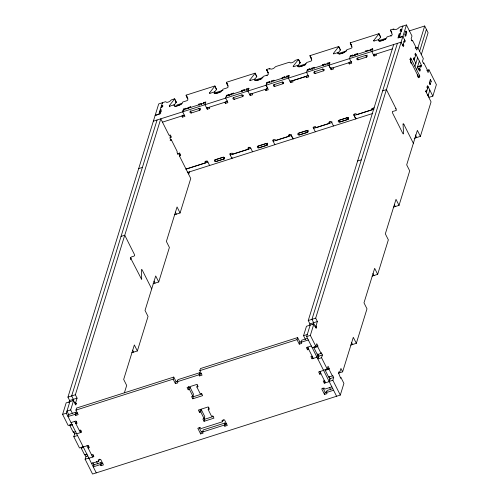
<?xml version="1.0" encoding="UTF-8"?>
<svg xmlns="http://www.w3.org/2000/svg" width="499" height="499" viewBox="0 0 499 499"><rect width="100%" height="100%" fill="white"/><g stroke="black" fill="none" stroke-linecap="round" stroke-linejoin="round"><path stroke-width="0.75" d="M130.526 258.919L130.988 258.769L130.488 259.224L131.106 259.025L141.691 279.515L141.423 269.485L142.065 269.728L151.702 288.89M71.875 424.262L68.157 425.447L62.6 414.376L66.155 402.88L73.59 400.51L75.848 405.013L76.278 403.635L75.711 402.506L77.064 398.14L75.368 394.759L160.79 118.806L169.086 135.329L170.327 134.93L171.456 137.181L170.009 137.643M68.956 402.693L69.635 400.504L67.939 397.129L158.701 103.929L162.412 102.744M96.276 472.865L66.317 413.191L69.872 401.695M157.073 119.991L71.65 395.944L73.347 399.325L72.898 400.778M174.07 105.17L176.241 102.389A1.378 0.561 -26.7 0 0 176.353 102.176L174.662 98.802L172.049 99.632A1.378 0.561 -26.7 0 0 170.739 100.467A2.757 1.117 -26.7 0 1 168.119 102.127A2.757 1.117 -26.7 0 1 166.067 101.952A1.378 0.561 -26.7 0 0 165.038 101.865L162.424 102.7L158.857 114.24L155.139 115.425L160.104 113.803L160.535 112.425L159.293 112.818L159.861 113.94M161.208 111.72L160.928 111.158L161.352 109.78L160.117 110.173L160.541 111.015M161.994 107.042L161.433 105.919L162.668 105.526L162.244 106.905L161.002 107.297M72.299 413.178L70.671 409.935L73.59 400.51M75.798 431.598L73.322 432.384L69.929 425.628L70.141 424.942L71.999 424.35M75.156 414.295L68.007 416.571L68.65 414.501L75.792 412.224L75.156 414.295L75.717 415.418L78.193 414.632L75.935 410.122L76.578 408.057L173.777 377.069L176.035 381.573L175.392 383.644L177.875 382.852L177.307 381.729L177.95 379.658L199.662 372.734L200.23 373.863L199.588 375.928L202.064 375.142L199.806 370.638L200.448 368.568L297.647 337.58L299.905 342.083L299.269 344.154L301.745 343.362L301.178 342.239L301.82 340.168L307.534 338.347M75.717 415.418L76.359 413.347L75.792 412.224M76.515 421.574L75.873 423.639L77.108 423.246L75.979 420.994L71.026 422.572M73.322 432.384L73.534 431.697L74.663 433.949L73.808 436.706L79.466 447.965L83.177 446.78M81.038 430.581L80.395 432.652L74.744 421.387M170.109 140.225L171.35 139.832L171.132 140.518L170.003 138.267L170.433 136.888L169.866 135.765M181.898 116.005L182.466 117.128L184.942 116.342L182.69 111.782L183.545 109.025L186.021 108.233L186.302 108.801M182.678 111.838L183.32 109.768L205.619 102.657M182.466 117.128L183.102 115.063M185.809 108.925L186.021 108.233M87.1 454.115L84.624 454.901L81.231 448.146L81.449 447.46L83.308 446.867M187.874 108.271L188.086 107.578L190.562 106.786L190.843 107.354M190.35 107.478L190.562 106.786M190.687 110.822L190.556 111.233A1.035 0.879 17.2 0 0 190.044 112.431A1.035 0.879 17.2 0 0 191.398 112.98L199.662 110.291A1.035 0.879 17.2 0 0 200.155 109.206A1.035 0.879 17.2 0 0 198.808 108.657M84.624 454.901L84.842 454.215L85.971 456.466L85.117 459.223L92.558 474.05L340.299 395.071L343.911 383.407L340.898 377.406L340.63 378.261L338.584 373.065L339.014 371.686L339.576 372.815L340.929 368.443L342.626 371.824L338.341 373.208M88.76 445.969L88.117 448.033L89.358 447.64L88.229 445.389L83.271 446.967M179.097 154.154L179.528 152.775M174.5 214.751L180.077 212.973L190.755 178.48L179.453 155.969L180.089 153.898M198.608 104.846L198.82 104.154L201.297 103.368L201.365 104.615M200.305 108.221L199.656 110.341L198.814 108.601L190.549 111.289L191.404 112.924M93.282 454.976L92.639 457.047L86.988 445.782M209.15 107.316L209.717 108.445L207.241 109.231L204.983 104.678L205.838 101.921L203.361 102.707L203.43 103.96M206.898 107.366L206.68 108.052L227.326 101.472L227.538 100.786M207.241 109.231L207.665 107.853M91.567 463.484L98.708 461.207L99.345 459.136M189.483 171.756L188.815 173.914L187.824 171.943M100.405 464.581L101.041 462.517L93.899 464.794L93.263 466.858L100.405 464.581L100.966 465.71L103.443 464.918L100.617 459.292L98.141 460.078L98.708 461.207M100.966 465.71L101.609 463.64L101.041 462.517M124.413 392.782L126.684 385.446L123.671 379.44L134.35 344.946L137.362 350.953L131.792 352.724M137.362 350.953L148.041 316.453L145.028 310.453L155.707 275.959L158.719 281.96L153.143 283.738M158.719 281.96L169.398 247.467L166.379 241.46L177.058 206.966L180.077 212.973M186.046 169.105L205.451 162.917L206.093 160.846M225.623 98.147L226.484 95.334L228.96 94.548L229.247 95.109M225.629 98.097L227.881 102.651L225.405 103.443L226.047 101.372M228.96 94.548L229.029 95.802M233.788 93.662L233.507 93.101L231.025 93.887L231.093 95.141M233.289 93.787L233.507 93.101M241.547 91.155L241.759 90.469L244.242 89.677L244.522 90.238M244.023 90.369L244.242 89.677M243.032 95.222L242.595 96.656A1.035 0.879 17.2 0 0 243.1 95.515A1.035 0.879 17.2 0 0 241.747 94.966M224.057 158.944A1.035 0.879 17.2 0 0 224.562 157.809A1.035 0.879 17.2 0 0 223.209 157.26L214.95 159.892A1.035 0.879 17.2 0 0 214.445 161.034A1.035 0.879 17.2 0 0 215.799 161.576L224.057 158.944L224.544 157.341M249.063 88.791L248.783 88.229L246.306 89.015L246.375 90.269M247.916 91.043L248.783 88.229M230.663 153.586L230.232 154.971L250.878 148.384M252.095 93.625L252.656 94.754L250.18 95.546L250.822 93.475M232.147 157.659L231.929 158.345L252.575 151.765M175.392 383.644L173.134 379.14L173.777 377.069M265.3 89.408L265.867 90.531L268.343 89.745L266.086 85.242L266.953 82.435L269.429 81.649L269.709 82.21M265.867 90.531L266.51 88.466M205.451 162.917L204.889 161.795L207.366 161.002L209.624 165.506L231.923 158.395L229.659 153.892L232.141 153.106L232.702 154.228L248.396 149.226L249.032 147.161M269.211 82.335L269.429 81.649M274.25 80.763L273.97 80.202L271.493 80.988L271.562 82.241M273.758 80.888L273.97 80.202M282.016 78.256L282.228 77.57L284.704 76.777L284.985 77.339M284.704 76.777L284.773 78.031M188.847 387.723L190.082 387.324L189.445 389.395L188.204 389.788L188.847 387.723L188.279 386.594M283.494 82.323L283.058 83.745A1.035 0.879 17.2 0 0 283.563 82.609A1.035 0.879 17.2 0 0 282.209 82.061M306.561 72.299L308.812 76.852L306.336 77.644L305.768 76.515L292.551 80.719L293.119 81.848L290.643 82.634L288.391 78.087L289.245 75.33L286.769 76.116L286.838 77.37M266.996 145.259A1.035 0.879 17.2 0 0 267.501 144.117A1.035 0.879 17.2 0 0 266.148 143.569L257.889 146.201A1.035 0.879 17.2 0 0 257.384 147.342A1.035 0.879 17.2 0 0 258.738 147.891L266.996 145.259L267.645 143.138M199.588 375.928L199.026 374.805L199.662 372.734M290.299 80.776L290.087 81.468L308.257 75.673M197.517 384.96L196.874 387.024L200.267 393.78L201.509 393.387L202.638 395.638L192.726 398.801L191.597 396.549L192.832 396.15L193.475 394.079L190.082 387.324M192.726 398.801L193.369 396.73L192.801 395.601M290.643 82.634L291.279 80.564M273.602 139.901L273.178 141.279L291.347 135.485L291.559 134.799M201.39 409.847L200.748 411.912L199.513 412.311L200.149 410.24L201.39 409.847L204.783 416.603L204.141 418.667L202.9 419.066L204.035 421.318L213.94 418.156L212.811 415.904L211.57 416.303L208.183 409.548L208.819 407.477M306.548 72.349L307.415 69.536L309.891 68.75L310.172 69.311M306.336 77.644L306.979 75.574M248.396 149.226L247.828 148.103L250.305 147.311L252.569 151.815L274.862 144.71L272.604 140.207L275.08 139.414L275.648 140.543L288.865 136.339L289.501 134.268M309.679 69.436L309.891 68.75M314.719 67.864L314.432 67.296L311.956 68.089L312.025 69.342M204.035 421.318L204.671 419.247L204.11 418.118M200.642 433.937L197.816 428.304L200.299 427.512L200.86 428.641L222.579 421.717L222.011 420.588L224.488 419.802L227.319 425.429L224.837 426.221L225.479 424.15L224.912 423.027L203.199 429.951L202.557 432.015L203.124 433.144L200.642 433.937L201.284 431.866L199.089 427.487M314.22 67.989L314.432 67.296M274.874 144.654L293.044 138.865L293.256 138.173M322.479 65.357L322.691 64.664L325.167 63.878L325.236 65.132M323.963 69.423L323.527 70.858A1.035 0.879 17.2 0 0 324.032 69.717A1.035 0.879 17.2 0 0 322.678 69.168M327.02 63.909L327.232 63.217L329.708 62.431L329.995 62.993M307.471 132.304L306.623 130.619L298.365 133.252L299.213 134.936L307.465 132.366A1.035 0.879 17.2 0 0 307.97 131.225A1.035 0.879 17.2 0 0 306.617 130.676L298.358 133.308A1.035 0.879 17.2 0 0 297.853 134.449A1.035 0.879 17.2 0 0 299.207 134.998L307.471 132.304L308.114 130.239M307.465 132.366L307.895 130.988M329.708 62.431L328.847 65.238L331.111 69.741L333.588 68.956L333.02 67.827M351.415 61.296L351.196 61.988L330.55 68.569L330.768 67.876M331.111 69.741L331.748 67.677M222.579 421.717L223.221 419.647M314.071 127.002L313.64 128.38L331.81 122.586L332.022 121.899M224.837 426.221L224.276 425.098L224.912 423.027M288.865 136.339L288.297 135.21L290.774 134.424L293.038 138.928L315.331 131.817L313.073 127.314L315.549 126.521L316.117 127.65L329.321 123.428L329.964 121.357M349.493 58.657L350.354 55.851L352.837 55.058L353.117 55.62M349.5 58.608L351.758 63.161L349.275 63.953L349.918 61.882M352.837 55.058L352.905 56.312M357.658 54.173L357.378 53.611L354.901 54.397L354.97 55.651M333.719 125.274L333.507 125.966L315.337 131.755M357.159 54.297L357.378 53.611M358.432 59.057L358.22 59.749L357.371 58.059L365.63 55.426L366.478 57.117L358.207 59.799A1.035 0.879 17.2 0 1 356.854 59.25A1.035 0.879 17.2 0 1 357.359 58.109M365.418 51.665L365.636 50.979L368.112 50.187L367.9 50.879M367.114 55.046L366.466 57.167A1.035 0.879 17.2 0 0 366.971 56.025A1.035 0.879 17.2 0 0 365.617 55.476M347.928 119.461A1.035 0.879 17.2 0 0 348.433 118.319A1.035 0.879 17.2 0 0 347.079 117.77L338.827 120.353A1.035 0.879 17.2 0 0 338.316 121.544A1.035 0.879 17.2 0 0 339.669 122.093L347.928 119.461L348.576 117.34M372.934 49.301L372.653 48.74L370.177 49.532L370.246 50.779M371.792 51.553L372.653 48.74M372.759 113.454L355.799 118.856L354.109 115.481L354.533 114.103M375.965 54.142L376.527 55.264L374.05 56.056L374.693 53.986M355.799 118.856L356.018 118.169M299.269 344.154L297.005 339.651L297.647 337.58M329.321 123.428L328.76 122.305L331.236 121.513L333.494 126.016L355.793 118.912L353.535 114.408L356.012 113.616L356.573 114.739L372.266 109.743L372.691 108.358M305.5 339.588L303.548 335.696L306.467 326.271L313.902 323.901L316.16 328.404L316.591 327.026L316.023 325.897L317.376 321.531L315.68 318.15L406.442 24.95L400.123 26.927A1.378 0.561 -26.7 0 0 398.813 27.757A2.757 1.117 -26.7 0 1 396.194 29.422A2.757 1.117 -26.7 0 1 394.141 29.248A1.378 0.561 -26.7 0 0 393.118 29.16L390.505 29.99A1.372 0.555 -26.7 0 0 390.499 30.171L392.264 34.612A1.378 0.561 -26.7 0 1 390.817 35.697L387.099 36.882A4.822 1.959 -26.7 0 1 382.016 40.675A4.822 1.959 -26.7 0 1 378.429 39.646L374.712 40.831A1.378 0.561 -26.7 0 1 373.689 40.538L378.891 33.87A1.372 0.555 -26.7 0 0 379.009 33.658L380.7 37.032A1.372 0.555 -26.7 0 1 380.587 37.25L378.417 40.026M309.492 325.354L309.941 323.901L308.245 320.52L393.667 44.567M399.886 36.77L399.605 36.209L398.364 36.602L397.94 37.986L402.893 36.402L405.144 40.949L404.714 42.334L404.153 41.205M399.044 35.903L398.757 35.342L399.188 33.957L400.423 33.564M402.026 29.871L401.739 29.31L400.504 29.703L400.073 31.088L401.315 30.689M336.588 396.256L306.623 336.582L310.185 325.086M397.385 43.382L311.962 319.335L313.659 322.716L312.985 324.899M312.181 347.653L315.898 346.468L310.341 335.397L313.902 323.901M405.893 31.15L404.976 34.113A1.035 0.343 72.3 0 0 405.238 35.473A1.035 0.343 72.3 0 0 405.824 35.803L406.76 32.747L405.974 31.05L406.729 32.884M308.75 349.406L307.509 349.799L308.151 347.728M402.812 45.534L404.589 39.783M403.223 44.193L403.791 45.322L403.36 46.7L401.115 42.153L153.361 121.176M323.489 370.177L327.207 368.992L321.556 357.733L322.404 354.97L321.275 352.718L321.063 353.411L317.345 354.596L313.952 347.84L314.17 347.148L317.882 345.963L316.753 343.711L315.898 346.468M317.844 354.465L316.99 357.228L312.031 358.806L312.673 356.735M321.063 353.411L317.67 346.655L317.882 345.963M411.251 40.737L412.492 40.344L412.274 41.03L411.145 38.779L411.999 36.022L406.442 24.95M317.345 354.596L317.557 353.903L318.973 356.716M411.656 63.223L411.444 63.916L410.315 61.658L411.17 58.901L409.723 59.362M415.174 48.072L417.651 47.28L416.796 50.037L415.667 47.785L415.879 47.099L412.492 40.344M414.164 60.03L415.941 54.285M417.937 47.842L424.699 25.998L409.124 30.963M414.931 66.398L417.638 57.659M419.634 51.222L426.396 29.372M321 373.801L319.759 374.194L320.402 372.123M416.628 69.779L419.335 61.04M421.324 54.597L428.092 32.753L424.699 25.998M340.299 395.071L332.858 380.25L333.712 377.487L332.584 375.236L332.371 375.928L328.654 377.113L325.261 370.358L325.473 369.665L329.19 368.48L328.061 366.229L327.207 368.992M417.501 74.856L417.289 75.549L418.418 77.8L419.272 75.037M419.678 68.787L420.601 65.793L417.507 66.785L419.815 71.288L420.245 69.91L419.678 68.787L418.436 69.18M415.517 55.663L414.95 54.534L415.38 53.156L421.593 65.544L421.168 66.922L420.601 65.793M330.089 378.86L329.234 381.623L324.281 383.201L324.924 381.13M332.371 375.928L328.978 369.173L329.19 368.48M328.654 377.113L328.866 376.421L329.995 378.672L329.14 381.436L332.858 380.25M332.783 388.64L327.07 390.461L326.427 392.532L326.995 393.655L324.518 394.447L325.155 392.376L322.959 387.997M427.1 70.39L428.959 69.798L428.105 72.561L426.976 70.309L427.188 69.617L423.794 62.862L423.582 63.554L422.453 61.302L423.308 58.539L417.651 47.28M426.364 92.446L428.142 86.695L426.726 87.15M430.294 79.753L429.377 82.715A1.035 0.343 72.3 0 0 429.639 84.075A1.035 0.343 72.3 0 0 430.225 84.406L431.161 81.343L430.375 79.653L431.13 81.487M342.626 371.824L353.304 337.324L356.317 343.331L350.747 345.108M428.061 95.82L429.839 90.076M356.317 343.331L366.996 308.837L363.983 302.831L374.662 268.337L377.674 274.344L372.098 276.122M377.674 274.344L388.353 239.851L385.334 233.844L396.013 199.351L399.032 205.357L393.455 207.129M399.032 205.357L409.71 170.858L406.691 164.857L417.37 130.358L420.383 136.364L414.189 138.342M420.383 136.364L431.061 101.871L425.784 91.361L426.215 89.982L426.782 91.111L425.541 91.504M427.805 94.679L429.128 97.305L432.845 96.12L436.4 84.624L428.959 69.798M169.903 106.805L169.342 105.676L174.544 99.014A1.378 0.561 -26.7 0 0 174.662 98.802M209.861 93.413L209.574 92.851L214.782 86.184A1.378 0.561 -26.7 0 0 214.894 85.971L216.591 89.352A1.378 0.561 -26.7 0 1 216.479 89.564M214.308 92.34L216.479 89.564L215.069 86.751M250.099 80.588L249.812 80.021L255.02 73.359A1.372 0.555 -26.7 0 0 255.132 73.147L256.829 76.522A1.372 0.555 -26.7 0 1 256.717 76.734L254.546 79.516M293.493 66.754L293.212 66.186L298.421 59.524A1.378 0.561 -26.7 0 0 298.533 59.312L300.23 62.687A1.378 0.561 -26.7 0 1 300.111 62.905L297.51 66.236M333.731 53.923L333.451 53.362L338.653 46.7A1.378 0.561 -26.7 0 0 338.771 46.482L340.461 49.863A1.378 0.561 -26.7 0 1 340.349 50.075L337.748 53.405M395.582 108.969L395.925 108.564L386.419 89.627L382.702 90.812M169.342 105.676A1.378 0.561 -26.7 0 0 170.365 105.975L174.082 104.79A4.822 1.959 -26.7 0 0 177.669 105.819A4.822 1.959 -26.7 0 0 182.753 102.021L186.47 100.842A1.378 0.561 -26.7 0 0 187.917 99.756L186.152 95.315A1.378 0.561 -26.7 0 1 186.158 95.134L214.894 85.971M209.574 92.851A1.378 0.561 -26.7 0 0 210.603 93.145L214.321 91.959A4.822 1.959 -26.7 0 0 217.907 92.995A4.822 1.959 -26.7 0 0 222.991 89.196L226.708 88.011A1.378 0.561 -26.7 0 0 228.155 86.926L226.39 82.485A1.378 0.561 -26.7 0 1 226.396 82.304L255.132 73.147M249.812 80.021A1.378 0.561 -26.7 0 0 250.841 80.32L254.559 79.135A4.822 1.959 -26.7 0 0 258.145 80.164A4.822 1.959 -26.7 0 0 263.229 76.372L266.94 75.187A1.378 0.561 -26.7 0 0 268.393 74.102L266.622 69.66A1.372 0.555 -26.7 0 1 266.634 69.48L269.248 68.644A1.378 0.561 -26.7 0 1 270.271 68.731A2.757 1.117 -26.7 0 0 272.323 68.912A2.757 1.117 -26.7 0 0 274.943 67.246A1.378 0.561 -26.7 0 1 276.253 66.411L288.909 62.375A1.378 0.561 -26.7 0 1 289.938 62.462A2.757 1.117 -26.7 0 0 291.99 62.643A2.757 1.117 -26.7 0 0 294.61 60.978A1.378 0.561 -26.7 0 1 295.919 60.142L298.533 59.312M293.212 66.186A1.378 0.561 -26.7 0 0 294.235 66.486L297.953 65.3A4.822 1.959 -26.7 0 0 301.539 66.33A4.822 1.959 -26.7 0 0 306.623 62.537L310.341 61.352A1.378 0.561 -26.7 0 0 311.794 60.267L310.022 55.826A1.378 0.561 -26.7 0 1 310.029 55.645L338.771 46.482M338.191 52.47A4.822 1.959 -26.7 0 0 341.778 53.505A4.822 1.959 -26.7 0 0 346.861 49.707L350.579 48.522A1.378 0.561 -26.7 0 0 352.032 47.436L350.261 43.001A1.378 0.561 -26.7 0 1 350.267 42.82L379.009 33.658M175.704 102.382L176.353 102.176M299.575 62.899L300.23 62.687M176.958 104.971L182.147 103.318M214.04 93.151L222.941 90.313M254.839 80.146L262.998 77.545M297.859 66.429L306.018 63.828M337.917 53.661L346.817 50.823M378.71 40.656L386.126 38.292M181.43 104.403L174.931 106.474L174.082 104.79M220.945 91.804L215.169 93.65L214.321 91.959M256.124 80.595L261.906 78.748M305.301 64.914L298.801 66.991L297.953 65.3M344.815 52.32L339.039 54.16L338.191 52.47L334.473 53.655A1.378 0.561 -26.7 0 1 333.451 53.362M379.995 41.105L385.777 39.259M159.686 111.551L160.928 111.158M398.757 35.342L399.998 34.942M402.88 36.446L399.169 37.631L402.737 26.091L403.024 26.653M404.895 36.096L405.824 35.803L404.988 34.069M226.265 96.076L248.558 88.972M266.722 83.171L289.021 76.06M307.191 70.278L329.49 63.173M350.136 56.587L372.429 49.482M403.903 41.348L405.144 40.949M273.951 84.693L282.222 82.017L283.07 83.701L274.799 86.377A1.035 0.879 17.2 0 1 273.446 85.834A1.035 0.879 17.2 0 1 273.951 84.693L274.812 86.333M162.4 122.174L184.387 115.163M234.337 99.289L242.601 96.606L241.753 94.916L233.488 97.598A1.035 0.879 17.2 0 0 232.983 98.74A1.035 0.879 17.2 0 0 234.337 99.289L233.501 97.548M249.625 94.367L267.788 88.573L266.098 85.198M373.495 54.878L392.551 48.802M402.55 45.715L403.791 45.322M413.353 59.044L414.588 58.651L414.027 57.528L413.596 58.907L415.86 63.41M417.881 66.729L421.593 65.544M419.004 70.309L420.245 69.91M177.388 154.01L179.559 153.324L180.688 155.576L179.453 155.969M138.678 168.606L142.396 167.421M374.175 107.821L371.699 108.614L372.266 109.743M185.952 169.086L207.94 162.075M354.109 115.481L374.013 109.131M187.649 172.461L209.636 165.456M403.267 124.282L403.859 124.357L413.365 143.294M403.236 124.557L403.859 124.357M121.039 236.407L124.756 235.222L134.262 254.159C136.589 257.515 129.091 255.544 130.988 258.769M357.633 160.984L361.351 159.799M130.283 258.07L130.75 257.921M130.339 258.345L130.807 258.201M130.426 258.638L130.888 258.488M67.939 397.129L75.368 394.759M308.245 320.52L315.68 318.15M69.635 400.504L77.064 398.14M309.941 323.901L317.376 321.531M74.476 402.899L75.711 402.506M314.782 326.296L316.023 325.897M75.037 404.028L76.278 403.635M315.349 327.419L316.591 327.026M70.671 409.935L66.953 411.12L68.906 415.012M303.548 335.696L307.265 334.517M62.6 414.376L66.317 413.191M75.935 410.122L173.134 379.14M199.806 370.638L297.005 339.651M306.623 336.582L310.341 335.397M76.359 413.347L77.595 412.954M176.035 381.573L177.893 380.98M200.23 373.863L201.471 373.464M299.905 342.083L301.764 341.491M177.307 381.729L199.026 374.805M301.178 342.239L308.32 339.962M311.339 345.969L306.38 347.547L307.509 349.799M69.929 425.628L72.405 424.842M313.952 347.84L317.67 346.655M196.874 387.024L198.115 386.631L196.98 384.38L187.075 387.536L188.204 389.788M79.266 430.4L80.501 430.001L81.63 432.253L76.678 433.831M312.143 356.161L310.902 356.554L312.031 358.806M74.663 433.949L76.522 433.357M322.404 354.97L318.693 356.155L317.838 358.912L321.556 357.733M193.369 396.73L201.864 394.023M73.808 436.706L77.526 435.521M323.583 370.364L318.63 371.942L319.759 374.194M81.231 448.146L83.713 447.36M325.261 370.358L328.978 369.173M208.183 409.548L209.418 409.149L208.289 406.897L198.377 410.059L199.513 412.311M85.971 456.466L87.83 455.874M329.995 378.672L333.712 377.487M91.56 454.888L92.802 454.495L93.881 456.647L88.928 458.232M324.437 380.656L323.202 381.049L324.281 383.201M204.671 419.247L213.167 416.54M85.117 459.223L88.834 458.038M331.872 386.875L324.73 389.151L324.169 388.029L321.693 388.815L324.518 394.447M101.609 463.64L102.85 463.247M201.284 431.866L203.143 431.273M225.479 424.15L226.721 423.757M325.155 392.376L327.013 391.784M202.557 432.015L224.276 425.098M326.427 392.532L333.569 390.255M429.389 82.672L430.238 84.362M400.504 29.703L401.352 31.393M432.845 96.12L427.568 85.616L427.138 86.994L427.705 88.117M399.188 33.957L399.749 35.086M410.739 60.279L410.178 59.156L410.602 57.778L419.834 76.166L419.409 77.545L418.842 76.422M398.364 36.602L398.932 37.731M410.527 60.972L418.63 77.108M393.118 29.16L393.399 29.722M390.505 29.99L391.908 32.984M390.817 35.697L391.097 36.259M379.178 34.431L380.587 37.25M378.429 39.646L379.277 41.336M373.689 40.538L373.969 41.099M415.33 134.88L416.671 137.549M371.799 51.497L374.05 56.056M370.177 49.532L370.458 50.093M365.636 50.979L365.917 51.54M350.267 42.82L350.548 43.382M350.834 43.943L351.683 45.634M350.261 43.001L351.67 45.814M354.901 54.397L355.182 54.965M350.354 55.851L350.641 56.412M348.714 62.824L349.275 63.953M338.94 47.262L340.349 50.075M328.86 65.188L330.55 68.569M327.232 63.217L327.799 64.346M394.31 204.54L395.314 206.536M322.691 64.664L323.258 65.793M310.029 55.645L311.725 59.025M310.022 55.826L311.432 58.639M314.426 71.75L315.274 73.434M311.956 68.089L312.524 69.218M307.415 69.536L307.977 70.665M298.701 60.086L300.111 62.905M286.769 76.116L287.337 77.245M282.228 77.57L282.79 78.692M372.953 273.527L373.957 275.529M269.248 68.644L269.529 69.211M266.634 69.48L268.331 72.854M266.622 69.66L268.038 72.474M271.493 80.988L271.774 81.549M266.94 75.187L267.227 75.748M266.953 82.435L267.233 83.002M291.347 135.485L293.044 138.865M255.307 73.921L256.717 76.734M254.559 79.135L254.983 79.977M247.928 90.986L250.18 95.546M246.306 89.015L246.868 90.144M241.759 90.469L242.327 91.591M226.396 82.304L227.812 85.123M226.39 82.485L227.8 85.304M231.025 93.887L231.311 94.448M351.595 342.514L352.6 344.516M226.484 95.334L226.771 95.902M224.843 102.314L225.405 103.443M203.361 102.707L203.642 103.268M198.82 104.154L199.388 105.283M317.632 355.157L318.668 357.228M186.158 95.134L187.855 98.509A1.378 0.561 -26.7 0 0 187.849 98.69M186.152 95.315L187.281 97.567M329.708 387.804L330.743 389.869M188.086 107.578L188.647 108.701M307.621 347.154L313.272 358.413M319.865 371.549L325.523 382.808M183.545 109.025L184.106 110.154M174.831 99.575L176.241 102.389M162.424 102.7L162.711 103.262M162.668 105.526L162.955 106.087M160.535 112.425L160.815 112.986M171.35 139.832L177.189 151.465L176.977 152.158L178.106 154.409M175.355 212.156L176.359 214.158M153.998 281.143L155.002 283.145M189.445 389.395L192.832 396.15M200.748 411.912L204.141 418.667M132.64 350.136L133.645 352.138M96.488 461.357L97.866 464.107M92.77 462.542L94.155 465.293M395.925 108.564A1.378 0.455 72.3 0 1 396.237 110.479L392.464 111.514A1.378 0.455 72.3 0 0 392.769 113.429L402.743 133.289A1.378 0.455 72.3 0 0 403.548 133.595L403.055 124.051A1.378 0.455 72.3 0 1 403.735 124.132M228.08 85.865A1.378 0.561 -26.7 0 1 228.093 85.685M351.957 46.376A1.378 0.561 -26.7 0 1 351.963 46.195M322.685 69.118L314.42 71.8A1.035 0.879 17.2 0 0 313.915 72.941A1.035 0.879 17.2 0 0 315.268 73.49L323.533 70.802L322.685 69.118M223.215 157.204L214.957 159.836L215.805 161.526L224.063 158.894L223.215 157.204M266.16 143.519L257.902 146.151L258.75 147.841L267.009 145.203L266.16 143.519M347.079 117.77L338.821 120.402L339.676 122.037L347.934 119.404L347.086 117.72"/></g></svg>
